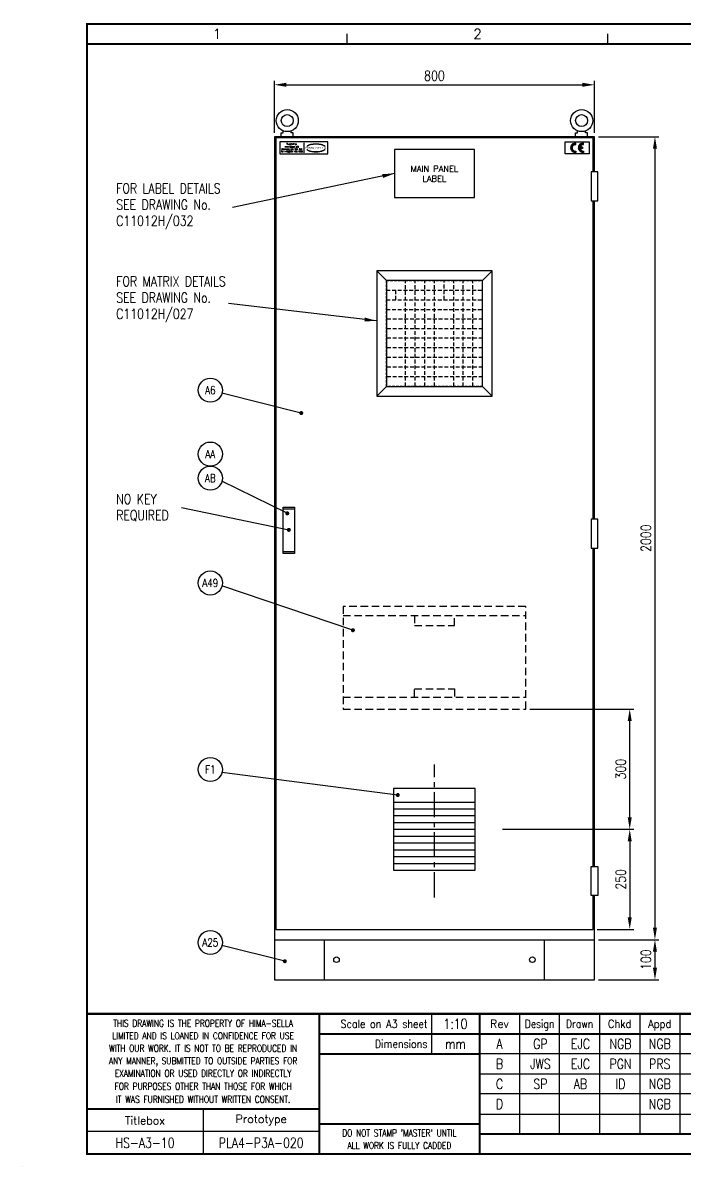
# Model space of a CAD drawing. Extents: x 0 to 4139, y 0 to 2852.
# Drawn here: x 0 to 1651, y 0 to 2852 of the extents above; entities that cross this region are included whole.
import ezdxf
from ezdxf.enums import TextEntityAlignment as Align

# ---------------------------------------------------------------- set-up
doc = ezdxf.new("R2010")
doc.units = 0
doc.header["$LTSCALE"] = 10
doc.header["$MEASUREMENT"] = 0
for name, pattern in [('CENTER', [2, 1.25, -0.25, 0.25, -0.25]), ('CONTINU', [0]), ('HIDDEN', [9.525, 6.35, -3.175]), ('HIDDEN2', [0.1875, 0.125, -0.0625])]:
    doc.linetypes.add(name, pattern=pattern)
doc.layers.get('0').update_dxf_attribs({"linetype": 'CONTINUOUS'})
for name, color, linetype in [('01-DRAW', 7, 'CONTINUOUS'), ('COL', 2, 'CONTINU'), ('DIM', 3, 'CONTINUOUS'), ('OUTLINE', 7, 'CONTINU'), ('ROW', 2, 'CONTINU'), ('SNA', 2, 'CONTINUOUS'), ('SNA2', 2, 'CONTINUOUS'), ('TEXT', 2, 'CONTINUOUS'), ('TILES', 8, 'HIDDEN'), ('UPS', 2, 'CONTINUOUS')]:
    doc.layers.add(name, color=color, linetype=linetype)
doc.styles.add('ARIAL', font='arial.ttf', dxfattribs={"height": 2.5})
doc.styles.add('ROMAND', font='ROMAND')
doc.styles.add('ROMANS', font='romans.shx', dxfattribs={"width": 0.8})
doc.styles.add('SYMBOL', font='romans.shx', dxfattribs={"width": 0.8})
doc.dimstyles.get("Standard").update_dxf_attribs({"dimtxt": 0.18, "dimasz": 0.18, "dimexe": 0.18, "dimexo": 0.0625, "dimgap": 0.09, "dimtad": 0, "dimtih": 1, "dimtoh": 1, "dimdec": 4, "dimzin": 0, "dimdsep": 46, "dimtxsty": 'STANDARD', "dimcen": 0.09, "dimadec": 0, "dimazin": 0, "dimtfac": 1, "dimtdec": 4, "dimtofl": 0, "dimtmove": 0, "dimatfit": 3, "dimfxl": 1, "dimtolj": 1, "dimtzin": 0, "dimarcsym": 0})

# ---------------------------------------------------------------- blocks, each defined once
blk = doc.blocks.new('*D4')
at = {"layer": 'DIM'}
for p, q in [((1437, 2568.5), (1588, 2568.5)), ((1578, 2538.5), (1578, 595)), ((1437, 565), (1588, 565))]:
    blk.add_line(p, q, dxfattribs=at)
for points in [[(1573, 2538.5), (1583, 2538.5), (1578, 2568.5)], [(1573, 595), (1583, 595), (1578, 565)]]:
    blk.add_solid(points, dxfattribs=at)
at = {"layer": 'DIM', "color": 2, "insert": (1555.5, 1566.75), "char_height": 25, "attachment_point": 5, "rotation": 90, "style": 'ROMANS'}
blk.add_mtext('\\A1;2000', dxfattribs=at)
blk = doc.blocks.new('*D5')
at = {"layer": 'DIM'}
for p, q in [((1437, 565), (1588, 565)), ((1578, 535), (1578, 495)), ((1437, 465), (1588, 465))]:
    blk.add_line(p, q, dxfattribs=at)
for points in [[(1573, 535), (1583, 535), (1578, 565)], [(1573, 495), (1583, 495), (1578, 465)]]:
    blk.add_solid(points, dxfattribs=at)
at = {"layer": 'DIM', "color": 2, "insert": (1555.5, 515), "char_height": 25, "attachment_point": 5, "rotation": 90, "style": 'ROMANS'}
blk.add_mtext('\\A1;100', dxfattribs=at)
blk = doc.blocks.new('*D2')
at = {"layer": 'DIM'}
for p, q in [((1197.5, 840.5), (1525, 840.5)), ((1515, 810.5), (1515, 620.5)), ((1433.5, 590.5), (1525, 590.5))]:
    blk.add_line(p, q, dxfattribs=at)
for points in [[(1510, 810.5), (1520, 810.5), (1515, 840.5)], [(1510, 620.5), (1520, 620.5), (1515, 590.5)]]:
    blk.add_solid(points, dxfattribs=at)
at = {"layer": 'DIM', "color": 2, "insert": (1492.5, 715.5), "char_height": 25, "attachment_point": 5, "rotation": 90, "style": 'ROMANS'}
blk.add_mtext('\\A1;250', dxfattribs=at)
blk = doc.blocks.new('*D3')
at = {"layer": 'DIM'}
for p, q in [((628, 2578.5), (628, 2708)), ((658, 2698), (1397, 2698)), ((1427, 2578.5), (1427, 2708))]:
    blk.add_line(p, q, dxfattribs=at)
for points in [[(658, 2703), (658, 2693), (628, 2698)], [(1397, 2703), (1397, 2693), (1427, 2698)]]:
    blk.add_solid(points, dxfattribs=at)
at = {"layer": 'DIM', "color": 2, "insert": (1027.5, 2720.5), "char_height": 25, "attachment_point": 5, "style": 'ROMANS'}
blk.add_mtext('\\A1;800', dxfattribs=at)
blk = doc.blocks.new('*D7')
at = {"layer": 'DIM'}
for p, q in [((1265.5, 1140.5), (1525, 1140.5)), ((1515, 870.5), (1515, 1110.5)), ((1197.5, 840.5), (1525, 840.5))]:
    blk.add_line(p, q, dxfattribs=at)
for points in [[(1510, 1110.5), (1520, 1110.5), (1515, 1140.5)], [(1510, 870.5), (1520, 870.5), (1515, 840.5)]]:
    blk.add_solid(points, dxfattribs=at)
at = {"layer": 'DIM', "color": 2, "insert": (1492.5, 990.5), "char_height": 25, "attachment_point": 5, "rotation": 90, "style": 'ROMANS'}
blk.add_mtext('\\A1;300', dxfattribs=at)
blk = doc.blocks.new('FILTER')
blk.add_line((0, -34), (204, -34))
at = {"color": 3}
for p, q in [((0, -51), (204, -51)), ((0, -68), (204, -68)), ((0, -85), (204, -85)), ((0, -102), (204, -102)), ((0, -119), (204, -119)), ((0, -136), (204, -136)), ((0, -153), (204, -153)), ((0, -170), (204, -170)), ((0, -187), (204, -187))]:
    blk.add_line(p, q, dxfattribs=at)
blk.add_lwpolyline([(0, -204), (204, -204), (204, 0), (0, 0)], close=True)
at = {"layer": 'SNA', "style": 'SYMBOL', "width": 0.8}
blk.add_attdef('SNA', text='', height=20, dxfattribs=at).set_placement((31, -18), align=Align.MIDDLE)
at = {"layer": 'SNA2', "style": 'SYMBOL', "width": 0.8}
blk.add_attdef('SNA2', text='', height=20, dxfattribs=at).set_placement((123, -18), align=Align.MIDDLE)
blk = doc.blocks.new('2848-200')
for p, q in [((0, 100), (799, 100)), ((0, 100), (0, 0)), ((125, 0), (125, 100)), ((674, 0), (674, 100)), ((799, 0), (799, 100)), ((0, 0), (799, 0))]:
    blk.add_line(p, q)
for centre in [(155, 50), (644, 50)]:
    blk.add_circle(centre, 7)
at = {"layer": 'SNA', "style": 'SYMBOL', "width": 0.8}
blk.add_attdef('SNA', text='', height=20, dxfattribs=at).set_placement((-47, 70), align=Align.MIDDLE)
at = {"layer": 'SNA2', "style": 'SYMBOL', "width": 0.8}
blk.add_attdef('SNA2', text='', height=20, dxfattribs=at).set_placement((-47, 22), align=Align.MIDDLE)
blk = doc.blocks.new('EDREV')
at = {"color": 2, "style": 'ROMANS', "width": 0.8}
for tag, p in [('DES', (129.2, 29.25)), ('DRN', (139.2, 29.25)), ('CHKD', (149.2, 29.25)), ('DES', (129.2, 24.25)), ('DRN', (139.2, 24.25)), ('CHKD', (149.2, 24.25)), ('DES', (129.2, 19.25)), ('DRN', (139.2, 19.25)), ('CHKD', (149.2, 19.25)), ('DES', (129.2, 14.25)), ('DRN', (139.2, 14.25)), ('CHKD', (149.2, 14.25)), ('DES', (129.2, 9.25)), ('DRN', (139.2, 9.25)), ('CHKD', (149.2, 9.25))]:
    blk.add_attdef(tag, text='', height=2.5, dxfattribs=at).set_placement(p, align=Align.CENTER)
blk = doc.blocks.new('A$C3B6A2B22')
blk.add_lwpolyline([(499.5, 1780.5), (499.5, 1900.5), (299.5, 1900.5), (299.5, 1780.5)], close=True)
at = {"layer": 'TEXT', "style": 'ROMANS'}
for s, p in [('MAIN PANEL', (399.5, 1852.6808)), ('LABEL', (399.5, 1827.6808))]:
    blk.add_text(s, height=15, dxfattribs=at).set_placement(p, align=Align.MIDDLE)
blk = doc.blocks.new('HS-A3-10')
at = {"color": 1}
for p, q in [((810, 2800), (810, 2825)), ((1460, 2800), (1460, 2825)), ((1020, 380), (1020, 280)), ((1240, 380), (1240, 80)), ((1340, 80), (1340, 380)), ((1440, 80), (1440, 380)), ((1540, 380), (1540, 80)), ((1640, 380), (1640, 80)), ((3015, 280), (1140, 280)), ((1140, 230), (3015, 230)), ((3015, 180), (1140, 180)), ((450, 142.5), (450, 30)), ((1140, 130), (2705, 130)), ((740, 86.25), (160, 86.25)), ((0, 0), (0, 0.25))]:
    blk.add_line(p, q, dxfattribs=at)
at = {"color": 1, "const_width": 5}
blk.add_lwpolyline([(160, 30), (4090, 30), (4090, 2850), (160, 2850)], close=True, dxfattribs=at)
for points in [[(160, 2800), (4040, 2800)], [(4090, 380), (160, 380)], [(740, 30), (740, 380)], [(1140, 30), (1140, 380)], [(2705, 330), (740, 330)], [(1140, 280), (740, 280)], [(160, 142.5), (740, 142.5)], [(1140, 105), (740, 105)], [(2705, 80), (1140, 80)]]:
    blk.add_lwpolyline(points, dxfattribs=at)
at = {"color": 2, "style": 'ROMAND'}
for s, p in [('1', (485, 2825)), ('2', (1135, 2825))]:
    blk.add_text(s, height=25, dxfattribs=at).set_placement(p, align=Align.MIDDLE)
at = {"color": 3, "lineweight": 13, "style": 'ROMANS', "width": 0.8}
for s, p in [('THIS DRAWING IS THE PROPERTY OF HIMA-SELLA', (450, 356.443)), ('LIMITED AND IS LOANED IN CONFIDENCE FOR USE', (450, 325.193)), ('WITH OUR WORK. IT IS NOT TO BE REPRODUCED IN', (450, 293.879)), ('ANY MANNER, SUBMITTED TO OUTSIDE PARTIES FOR', (450, 262.629)), ('EXAMINATION OR USED DIRECTLY OR INDIRECTLY', (450, 231.379)), ('FOR PURPOSES OTHER THAN THOSE FOR WHICH', (450, 199.054)), ('IT WAS FURNISHED WITHOUT WRITTEN CONSENT.', (450, 166.554)), ("DO NOT STAMP 'MASTER' UNTIL", (940, 82.693)), ('ALL WORK IS FULLY CADDED', (940, 51.443))]:
    blk.add_text(s, height=17, dxfattribs=at).set_placement(p, align=Align.MIDDLE_CENTER)
at = {"color": 4, "style": 'ROMAND', "width": 0.87}
for s, p in [('Scale on A3 sheet', (1010, 344.965)), ('Dimensions', (1010, 295.069))]:
    blk.add_text(s, height=20, dxfattribs=at).set_placement(p, align=Align.RIGHT)
at = {"color": 4, "style": 'ROMAND'}
blk.add_text('Rev', height=20, dxfattribs=at).set_placement((1190, 345), align=Align.CENTER)
for s, width, p in [('Design', 0.85, (1290, 345)), ('Drawn', 0.85, (1390, 345)), ('Chkd', 0.9, (1490, 345)), ('Appd', 0.9, (1590, 345))]:
    blk.add_text(s, height=20, dxfattribs=dict(at, width=width)).set_placement(p, align=Align.CENTER)
for s, p in [('Titlebox', (305, 114.375)), ('Prototype', (595, 114.375))]:
    blk.add_text(s, height=20, dxfattribs=at).set_placement(p, align=Align.MIDDLE)
at = {"layer": 'COL', "style": 'ROMAND', "flags": 9}
for tag, p in [('COL1', (485, 2825)), ('COL2', (1135, 2825)), ('COL3', (1785, 2825)), ('COL4', (2435, 2825)), ('COL5', (3085, 2825)), ('COL6', (3735, 2825))]:
    blk.add_attdef(tag, p, '', height=25, dxfattribs=at)
at = {"layer": 'ROW', "style": 'ROMAND', "flags": 9}
for tag, p in [('ROW1', (4065, 2495)), ('ROW2', (4065, 1885)), ('ROW3', (4065, 1275)), ('ROW4', (4065, 665))]:
    blk.add_attdef(tag, p, '', height=25, dxfattribs=at)
at = {"layer": 'UPS', "style": 'ROMANS', "width": 0.8}
blk.add_text('HS-A3-10', height=25, dxfattribs=at).set_placement((305, 58.125), align=Align.MIDDLE)
at = {"layer": 'UPS', "style": 'ROMANS', "width": 0.8, "flags": 8}
for tag, height, p in [('PLANOS->NR1', 25, (1080, 342.5)), ('PLANOS->VERIF', 25, (2935, 342.5)), ('PLANOS->NR2', 25, (1080, 292.5)), ('PLANOS->CANVI1', 25, (1190, 292.5)), ('PLANOS->NCAN1', 25, (1590, 292.5)), ('PLANOS->DCAN1', 25, (2625, 292.5)), ('PLANOS->ORIG', 25, (2935, 292.5)), ('PLANOS->CANVI2', 25, (1190, 242.5)), ('PLANOS->NCAN2', 25, (1590, 242.5)), ('PLANOS->DCAN2', 25, (2625, 242.5)), ('PLANOS->HECHF', 25, (2935, 242.5)), ('PLANOS->CANVI3', 25, (1190, 192.5)), ('PLANOS->NCAN3', 25, (1590, 192.5)), ('PLANOS->DCAN3', 25, (2625, 192.5)), ('PLANOS->HECHD', 25, (2935, 192.5)), ('PLANOS->CANVI4', 25, (1190, 142.5)), ('PLANOS->NCAN4', 25, (1590, 142.5)), ('PLANOS->DCAN4', 25, (2625, 142.5)), ('PLANOS->DATACREA', 25, (2935, 142.5)), ('PLANOS->CANVI5', 25, (1190, 92.5)), ('PLANOS->NCAN5', 25, (1590, 92.5)), ('PLANOS->DCAN5', 25, (2625, 92.5)), ('PROJS->DESCPRO3', 50, (3455, 55)), ('PLANOS->PLANO', 50, (3785, 55)), ('PLANOS->USER', 50, (4027.5, 55))]:
    blk.add_attdef(tag, text='', height=height, dxfattribs=at).set_placement(p, align=Align.CENTER)
at = {"layer": 'UPS', "style": 'ROMANS', "width": 2.7474, "flags": 8}
blk.add_attdef('PLANOS->MCAN1', text='', height=25, rotation=0.069611, dxfattribs=at).set_placement((1660, 316.443), (2530, 317.5), align=Align.FIT)
at = {"layer": 'UPS', "style": 'ROMANS', "flags": 8}
for tag, width, p, p2 in [('PLANOS->MCAN2', 2.6868, (1660, 267.5), (2530, 267.5)), ('PLANOS->MCAN3', 2.6868, (1660, 217.5), (2530, 217.5)), ('PLANOS->MCAN4', 2.6769, (1660, 167.5), (2530, 167.5)), ('PLANOS->MCAN5', 2.6868, (1660, 117.5), (2530, 117.5))]:
    blk.add_attdef(tag, text='', height=25, dxfattribs=dict(at, width=width)).set_placement(p, p2, align=Align.FIT)
at = {"layer": 'UPS', "style": 'ROMANS', "width": 0.8, "flags": 8}
blk.add_attdef('PLANOS->DENOM', (3135, 242.5), '', height=25, dxfattribs=at)
at = {"layer": 'UPS', "color": 4, "style": 'ROMANS', "width": 0.8, "flags": 8}
for tag, p in [('PROJS->DESCPRO1', (3030, 192.5)), ('PROJS->DESCPRO2', (3030, 142.5))]:
    blk.add_attdef(tag, p, '', height=25, dxfattribs=at)
at = {"layer": 'UPS', "style": 'ROMANS', "width": 0.8, "flags": 8}
blk.add_attdef('PLANOS->PROTOTIPO', text='', height=25, dxfattribs=at).set_placement((595, 58.125), align=Align.MIDDLE)
for tag, p in [('PLANOS->OBS4', (1170, 55)), ('PLANOS->PLANO', (2915, 55))]:
    blk.add_attdef(tag, text='', height=25, dxfattribs=at).set_placement(p, align=Align.MIDDLE_LEFT)
blk.add_attdef('PROJS->NOMPRO', text='', height=25, dxfattribs=at).set_placement((2890, 55), align=Align.MIDDLE_RIGHT)

msp = doc.modelspace()

# ---------------------------------------------------------------- hatches: boundary and pattern name
at = {"layer": 'OUTLINE'}
h = msp.add_hatch(dxfattribs=at)
h.set_pattern_fill('ANSI31', color=256, scale=0.227831, style=0)
h.set_pattern_definition([(45, (1354.10838, 2501.970852), (-0.020137612, 0.020137612), [])])
h.paths.add_polyline_path([(1399.6746, 2548.6762), (1399.6746, 2552.0366, 1.105541597), (1399.6746, 2529.3677), (1399.6746, 2532.728, -0.390717034), (1390.7449, 2538.9934), (1397.3963, 2538.9934), (1397.3963, 2542.4109), (1390.7449, 2542.4109, -0.390717034)])
h.paths.add_polyline_path([(1380.309, 2529.3677), (1380.309, 2532.728, -1.142857143), (1380.309, 2548.6762), (1380.309, 2552.0366, 1.105541597)])

# ---------------------------------------------------------------- linework, layer by layer
at = {"linetype": 'HIDDEN2', "ltscale": 15}
for p, q in [((799.5, 1373.5), (1255.5, 1373.5)), ((977.5, 1373.5), (977.5, 1348.5)), ((1077.5, 1348.5), (1077.5, 1373.5)), ((977.5, 1348.5), (1077.5, 1348.5)), ((799.5, 1170.5), (1255.5, 1170.5)), ((977.5, 1190.5), (1077.5, 1190.5)), ((977.5, 1170.5), (977.5, 1190.5)), ((1077.5, 1190.5), (1077.5, 1170.5))]:
    msp.add_line(p, q, dxfattribs=at)
for points in [[(1419, 2408.5), (1435, 2408.5), (1435, 2480.5), (1419, 2480.5)], [(1419, 1542), (1435, 1542), (1435, 1614), (1419, 1614)], [(1419, 747.5), (1435, 747.5), (1435, 675.5), (1419, 675.5)]]:
    msp.add_lwpolyline(points, close=True)
msp.add_lwpolyline([(799.5, 1140.5), (1255.5, 1140.5), (1255.5, 1396.5), (799.5, 1396.5)], close=True, dxfattribs=at)
at = {"layer": '01-DRAW'}
for p, q in [((1171.5, 2233.5), (883.5, 2233.5)), ((883.5, 2233.5), (883.5, 1921.5)), ((883.5, 2233.5), (907.5, 2209.5)), ((1171.5, 2233.5), (1147.5, 2209.5)), ((1171.5, 1921.5), (1171.5, 2233.5)), ((1147.5, 2209.5), (907.5, 2209.5)), ((907.5, 2209.5), (907.5, 1945.5)), ((1147.5, 1945.5), (1147.5, 2209.5)), ((883.5, 1921.5), (907.5, 1945.5)), ((907.5, 1945.5), (1147.5, 1945.5)), ((1171.5, 1921.5), (1147.5, 1945.5)), ((883.5, 1921.5), (1171.5, 1921.5))]:
    msp.add_line(p, q, dxfattribs=at)
at = {"layer": 'DIM', "linetype": 'CENTER', "ltscale": 5}
msp.add_line((1027.5, 670.5613), (1027.5, 1001.7584), dxfattribs=at)
at = {"layer": 'OUTLINE'}
for p, q in [((628, 2568.5), (628, 565)), ((1427, 2568.5), (628, 2568.5)), ((645, 2578.5), (650, 2578.5)), ((645, 2568.5), (645, 2578.5)), ((650, 2578.5), (650, 2583)), ((670, 2578.5), (670, 2583)), ((675, 2578.5), (670, 2578.5)), ((675, 2568.5), (675, 2578.5)), ((1380, 2568.5), (1380, 2578.5)), ((1380, 2578.5), (1385, 2578.5)), ((1385, 2578.5), (1385, 2583)), ((1405, 2578.5), (1405, 2583)), ((1410, 2578.5), (1405, 2578.5)), ((1410, 2568.5), (1410, 2578.5)), ((1427, 2480.5), (1427, 2568.5)), ((631.5, 2565.5), (631.5, 590.5)), ((1423.5, 2565.5), (631.5, 2565.5)), ((701.5, 2553.0842), (701.5, 2527.9158)), ((1380.309, 2548.6762), (1380.309, 2552.0366)), ((1397.3963, 2542.4109), (1390.7449, 2542.4109)), ((1397.3963, 2538.9934), (1390.7449, 2538.9934)), ((1397.3963, 2542.4109), (1397.3963, 2538.9934)), ((1399.6746, 2548.6762), (1399.6746, 2552.0366)), ((1423.5, 2480.5), (1423.5, 2565.5)), ((1380.309, 2532.728), (1380.309, 2529.3677)), ((1399.6746, 2532.728), (1399.6746, 2529.3677)), ((1423.5, 1614), (1423.5, 2408.5)), ((1427, 1614), (1427, 2408.5)), ((650, 1528.5), (650, 1644.5)), ((650, 1644.5), (678, 1644.5)), ((650, 1640), (678, 1640)), ((678, 1644.5), (678, 1528.5)), ((1423.5, 747.5), (1423.5, 1542)), ((1427, 747.5), (1427, 1542)), ((678, 1533), (650, 1533)), ((678, 1528.5), (650, 1528.5)), ((1423.5, 590.5), (1423.5, 675.5)), ((1427, 565), (1427, 675.5)), ((631.5, 590.5), (1423.5, 590.5)), ((628, 565), (1427, 565))]:
    msp.add_line(p, q, dxfattribs=at)
for points in [[(641.5, 2525.5), (761.5, 2525.5), (761.5, 2555.5), (641.5, 2555.5)], [(1413.5, 2525.5), (1353.5, 2525.5), (1353.5, 2555.5), (1413.5, 2555.5)]]:
    msp.add_lwpolyline(points, close=True, dxfattribs=at)
for centre, radius in [((660, 2608.6174), 27.5), ((1395, 2608.6174), 27.5), ((660, 2608.6174), 15), ((1395, 2608.6174), 15)]:
    msp.add_circle(centre, radius, dxfattribs=at)
for centre, radius, start, end in [((1379.1698, 2540.7021), 11.3916, 84.2608, 275.7392), ((1379.241, 2540.7021), 8.0453, 82.3719, 277.6281), ((1398.5354, 2540.7021), 11.3916, 84.2608, 275.7392), ((1398.6066, 2540.7021), 8.0453, 82.3719, 167.7376), ((1398.6066, 2540.7021), 8.0453, 192.2624, 277.6281)]:
    msp.add_arc(centre, radius, start, end, dxfattribs=at)
at = {"layer": 'OUTLINE', "color": 3}
for centre, major_axis, start_param, end_param in [((723.485, 2531.7733), (21.5063, 0), 1.850977076, 2.330056358), ((724.2937, 2532.2114), (21.6842, 0), 2.276241559, 2.374642716), ((722.0322, 2534.7729), (-17.7646, 0), -1.008031557, -0.844470796), ((720.9543, 2536.3804), (15.4774, 0), 1.951636944, 2.144430242), ((726.97, 2526.7552), (28.9919, 0), 1.877853075, 1.988718065), ((730.8967, 2512.1317), (47.3393, 0), 1.558052221, 1.856875268), ((727.9222, 2523.9633), (-32.6333, 0), -1.465822068, -1.268500644), ((731.4735, 2506.9766), (-54.3053, 0), -1.520326957, -1.442106854), ((731.3208, 2512.9991), (-46.7197, 0), 4.708557727, 4.767782069), ((732.1033, 2512.1317), (-47.3393, 0), 4.42631004, 4.725133086), ((731.6792, 2512.9991), (46.7197, 0), 1.515403238, 1.57462758), ((731.5265, 2506.9766), (54.3053, 0), 1.442106854, 1.520326957), ((735.0778, 2523.9633), (32.6333, 0), 1.268500644, 1.465822068), ((736.03, 2526.7552), (-28.9919, 0), 4.294467243, 4.405332233), ((739.515, 2531.7733), (-21.5063, 0), 3.953128949, 4.432208232), ((742.0457, 2536.3804), (-15.4774, 0), 4.138755065, 4.331548363), ((740.9678, 2534.7729), (17.7646, 0), 0.844470796, 1.008031557), ((738.7063, 2532.2114), (-21.6842, 0), 3.908542592, 4.006943748), ((723.485, 2549.2267), (-21.5063, 0), 0.811536296, 1.290615578), ((724.2937, 2548.7886), (-21.6842, 0), 0.766949938, 0.865351095), ((722.0322, 2546.2271), (17.7646, 0), 3.986063449, 4.149624211), ((720.9543, 2544.6196), (-15.4774, 0), 0.997162412, 1.18995571), ((726.97, 2554.2448), (-28.9919, 0), 1.152874589, 1.263739579), ((730.8967, 2568.8683), (-47.3393, 0), 1.284717386, 1.583540432), ((727.9222, 2557.0367), (32.6333, 0), 4.410093298, 4.607414722), ((731.4735, 2574.0234), (54.3053, 0), 4.583699508, 4.66191961), ((731.3208, 2568.0009), (46.7197, 0), 4.656995891, 4.716220234), ((732.1033, 2568.8683), (47.3393, 0), 4.699644875, 4.998467921), ((731.6792, 2568.0009), (-46.7197, 0), 1.566965073, 1.626189416), ((731.5265, 2574.0234), (-54.3053, 0), 1.621265697, 1.699485799), ((735.0778, 2557.0367), (-32.6333, 0), 1.675770585, 1.873092009), ((736.03, 2554.2448), (28.9919, 0), -1.263739579, -1.152874589), ((739.515, 2549.2267), (21.5063, 0), -1.290615578, -0.811536296), ((742.0457, 2544.6196), (15.4774, 0), -1.18995571, -0.997162412), ((740.9678, 2546.2271), (-17.7646, 0), 2.133561096, 2.297121858), ((738.7063, 2548.7886), (21.6842, 0), -0.865351095, -0.766949938)]:
    msp.add_ellipse(centre, major_axis=major_axis, ratio=0.7937, start_param=start_param, end_param=end_param, dxfattribs=at)
at = {"layer": 'TEXT', "color": 3}
for p, q in [((695, 1878.9327), (497.043, 1928.483)), ((660, 1628.789), (497.043, 1709.1641)), ((396, 1643), (664, 1587.5)), ((824, 1337.1079), (497.043, 1447.483)), ((936, 925.9007), (497.043, 982.2331)), ((654, 511.1954), (497.043, 550.483))]:
    msp.add_line(p, q, dxfattribs=at)
at = {"layer": 'TEXT', "color": 3, "const_width": 5}
for points in [[(692.5, 1878.9327, 1), (697.5, 1878.9327, 1)], [(657.5, 1628.789, 1), (662.5, 1628.789, 1)], [(661.5, 1587.5, 1), (666.5, 1587.5, 1)], [(821.5, 1337.1079, 1), (826.5, 1337.1079, 1)], [(933.5, 925.9007, 1), (938.5, 925.9007, 1)], [(651.5, 511.1954, 1), (656.5, 511.1954, 1)]]:
    msp.add_lwpolyline(points, format="xyb", close=True, dxfattribs=at)
at = {"layer": 'TEXT', "color": 3}
for centre in [(468, 1936), (468, 1776.6811), (468, 1716.6811), (468, 1455), (468, 989.7501), (468, 558)]:
    msp.add_circle(centre, 30, dxfattribs=at)
at = {"layer": 'TILES', "ltscale": 0.1}
for p, q in [((907.5, 2209.5), (1147.5, 2209.5)), ((907.5, 1945.5), (907.5, 2209.5)), ((1147.5, 1945.5), (1147.5, 2209.5)), ((1147.5, 1945.5), (907.5, 1945.5))]:
    msp.add_line(p, q, dxfattribs=at)
at = {"layer": 'TILES', "ltscale": 0.15}
for p, q in [((955.5, 1945.5), (955.5, 2209.5)), ((979.5, 1945.5), (979.5, 2209.5)), ((1003.5, 1945.5), (1003.5, 2209.5)), ((1027.5, 1945.5), (1027.5, 2209.5)), ((1051.5, 2161.5), (1051.5, 2209.5)), ((1075.5, 1945.5), (1075.5, 2209.5)), ((1099.5, 1945.5), (1099.5, 2209.5)), ((1123.5, 1945.5), (1123.5, 2209.5)), ((907.5, 2185.5), (1147.5, 2185.5)), ((931.5, 2161.5), (931.5, 2185.5)), ((907.5, 2161.5), (1147.5, 2161.5)), ((907.5, 2137.5), (1147.5, 2137.5)), ((1147.5, 2113.5), (907.5, 2113.5)), ((1147.5, 2089.5), (907.5, 2089.5)), ((1147.5, 2065.5), (907.5, 2065.5)), ((1147.5, 2041.5), (907.5, 2041.5)), ((1147.5, 2017.5), (907.5, 2017.5)), ((1147.5, 1993.5), (907.5, 1993.5)), ((1147.5, 1969.5), (907.5, 1969.5))]:
    msp.add_line(p, q, dxfattribs=at)

# ---------------------------------------------------------------- block references
ref = msp.add_blockref('HS-A3-10', (0, 0))
ref.add_attrib('PLANOS->PROTOTIPO', 'PLA4-P3A-020', dxfattribs={"layer": 'UPS', "height": 25, "style": 'ROMANS', "width": 0.8, "flags": 8}).set_placement((595, 58.125), align=Align.MIDDLE)
ref.add_attrib('PLANOS->NCAN2', 'PRS', dxfattribs={"layer": 'UPS', "height": 25, "style": 'ROMANS', "width": 0.8, "flags": 8}).set_placement((1590, 242.5), align=Align.CENTER)
ref.add_attrib('PLANOS->NCAN3', 'NGB', dxfattribs={"layer": 'UPS', "height": 25, "style": 'ROMANS', "width": 0.8, "flags": 8}).set_placement((1590, 192.5), align=Align.CENTER)
ref.add_attrib('PLANOS->NCAN4', 'NGB', dxfattribs={"layer": 'UPS', "height": 25, "style": 'ROMANS', "width": 0.8, "flags": 8}).set_placement((1590, 142.5), align=Align.CENTER)
ref.add_attrib('PLANOS->CANVI4', 'D', dxfattribs={"layer": 'UPS', "height": 25, "style": 'ROMANS', "width": 0.8, "flags": 8}).set_placement((1190, 142.5), align=Align.CENTER)
ref.add_attrib('PLANOS->CANVI2', 'B', dxfattribs={"layer": 'UPS', "height": 25, "style": 'ROMANS', "width": 0.8, "flags": 8}).set_placement((1190, 242.5), align=Align.CENTER)
ref.add_attrib('PLANOS->CANVI3', 'C', dxfattribs={"layer": 'UPS', "height": 25, "style": 'ROMANS', "width": 0.8, "flags": 8}).set_placement((1190, 192.5), align=Align.CENTER)
ref.add_attrib('PLANOS->CANVI1', 'A', dxfattribs={"layer": 'UPS', "height": 25, "style": 'ROMANS', "width": 0.8, "flags": 8}).set_placement((1190, 292.5), align=Align.CENTER)
ref.add_attrib('PLANOS->NR2', 'mm', dxfattribs={"layer": 'UPS', "height": 25, "style": 'ROMANS', "width": 0.8, "flags": 8}).set_placement((1080, 292.5), align=Align.CENTER)
ref.add_attrib('PLANOS->NR1', '1:10', dxfattribs={"layer": 'UPS', "height": 25, "style": 'ROMANS', "width": 0.8, "flags": 8}).set_placement((1080, 342.5), align=Align.CENTER)
ref.add_attrib('PLANOS->NCAN1', 'NGB', dxfattribs={"layer": 'UPS', "height": 25, "style": 'ROMANS', "width": 0.8, "flags": 8}).set_placement((1590, 292.5), align=Align.CENTER)
msp.add_blockref('A$C3B6A2B22', (628, 636))
ref = msp.add_blockref('FILTER', (925.5, 942.5))
ref.add_attrib('SNA', 'F1', dxfattribs={"layer": 'SNA', "height": 20, "style": 'SYMBOL', "width": 0.8}).set_placement((468, 989.7501), align=Align.MIDDLE)
ref = msp.add_blockref('2848-200', (628, 465))
ref.add_attrib('SNA', 'A25', dxfattribs={"layer": 'SNA', "height": 20, "style": 'SYMBOL', "width": 0.8}).set_placement((468, 558), align=Align.MIDDLE)
ref = msp.add_blockref('EDREV', (0, 0), dxfattribs=dict(xscale=10, yscale=10, zscale=10))
ref.add_attrib('DES', 'GP', dxfattribs={"color": 2, "height": 25, "style": 'ROMANS', "width": 0.8}).set_placement((1292, 292.5), align=Align.CENTER)
ref.add_attrib('DRN', 'EJC', dxfattribs={"color": 2, "height": 25, "style": 'ROMANS', "width": 0.8}).set_placement((1392, 292.5), align=Align.CENTER)
ref.add_attrib('CHKD', 'NGB', dxfattribs={"color": 2, "height": 25, "style": 'ROMANS', "width": 0.8}).set_placement((1492, 292.5), align=Align.CENTER)
ref.add_attrib('DES', 'JWS', dxfattribs={"color": 2, "height": 25, "style": 'ROMANS', "width": 0.8}).set_placement((1292, 242.5), align=Align.CENTER)
ref.add_attrib('DRN', 'EJC', dxfattribs={"color": 2, "height": 25, "style": 'ROMANS', "width": 0.8}).set_placement((1392, 242.5), align=Align.CENTER)
ref.add_attrib('CHKD', 'PGN', dxfattribs={"color": 2, "height": 25, "style": 'ROMANS', "width": 0.8}).set_placement((1492, 242.5), align=Align.CENTER)
ref.add_attrib('DES', 'SP', dxfattribs={"color": 2, "height": 25, "style": 'ROMANS', "width": 0.8}).set_placement((1292, 192.5), align=Align.CENTER)
ref.add_attrib('DRN', 'AB', dxfattribs={"color": 2, "height": 25, "style": 'ROMANS', "width": 0.8}).set_placement((1392, 192.5), align=Align.CENTER)
ref.add_attrib('CHKD', 'ID', dxfattribs={"color": 2, "height": 25, "style": 'ROMANS', "width": 0.8}).set_placement((1492, 192.5), align=Align.CENTER)

# ---------------------------------------------------------------- texts
at = {"layer": 'OUTLINE', "color": 3}
for s, height, style, width, p in [('Stockport U.K. SK1 3JN', 3.5, 'ROMANS', 0.8, (671.5, 2535.7318)), ('HIMA-SELLA LTD', 3.5, 'ROMANS', 0.8, (671.5, 2541.7318)), ('Supplied by:', 3.5, 'ROMANS', 0.8, (671.5, 2548.7318)), ('HIMA-SELLA', 4.7152, 'ARIAL', 1.323, (731.5, 2538.3782)), ('Tel +44(0)161 429 4500', 3.5, 'ROMANS', 0.8, (671.5, 2529.7318))]:
    msp.add_text(s, height=height, dxfattribs=dict(at, style=style, width=width)).set_placement(p, align=Align.CENTER)
at = {"layer": 'SNA', "style": 'SYMBOL', "width": 0.8}
for tag, p in [('AA', (468, 1776.6811)), ('AB', (468, 1716.6811)), ('A49', (468, 1455))]:
    msp.add_attdef(tag, text='', height=20, dxfattribs=at).set_placement(p, align=Align.MIDDLE)
at = {"layer": 'TEXT', "style": 'ROMANS', "width": 0.8}
for s, p in [('FOR LABEL DETAILS', (233, 2427)), ('SEE DRAWING No. ', (233, 2386.5238)), ('C11012H/032', (233, 2346.0476)), ('FOR MATRIX DETAILS', (233, 2195)), ('SEE DRAWING No. ', (233, 2154.5238)), ('C11012H/027', (233, 2114.0476)), ('NO KEY', (233, 1652)), ('REQUIRED', (233, 1611.5238))]:
    msp.add_text(s, height=25, dxfattribs=at).set_placement(p)
msp.add_text('A6', height=20, dxfattribs=at).set_placement((468, 1936), align=Align.MIDDLE)

# ---------------------------------------------------------------- dimensions: what is measured, and where the dimension line sits
at = {"layer": 'DIM'}
dim = msp.add_linear_dim(base=(1427, 2698), p1=(628, 2568.5), p2=(1427, 2568.5), text='800', dimstyle='STANDARD', override={"dimscale": 10, "dimtxt": 2.5, "dimasz": 3, "dimexe": 1, "dimexo": 1, "dimgap": 1, "dimtad": 1, "dimtih": 0, "dimtoh": 0, "dimdec": 1, "dimtxsty": 'ROMANS', "dimcen": -3, "dimclrd": 256, "dimclre": 256, "dimclrt": 2, "dimtdec": 1, "dimlwd": -1, "dimlwe": -1}, dxfattribs=at)
dim.commit()
dim.dimension.update_dxf_attribs({"geometry": '*D3', "text_midpoint": (1027.5, 2720.5)})
for base, p1, p2, text, picture, middle in [((1578, 565), (1427, 2568.5), (1427, 565), '2000', '*D4', (1555.5, 1566.75)), ((1515, 1140.5), (1187.5, 840.5), (1255.5, 1140.5), '300', '*D7', (1492.5, 990.5)), ((1515, 590.5), (1187.5, 840.5), (1423.5, 590.5), '250', '*D2', (1492.5, 715.5)), ((1578, 465), (1427, 565), (1427, 465), '100', '*D5', (1555.5, 515))]:
    dim = msp.add_linear_dim(base=base, p1=p1, p2=p2, angle=90, text=text, dimstyle='STANDARD', override={"dimscale": 10, "dimtxt": 2.5, "dimasz": 3, "dimexe": 1, "dimexo": 1, "dimgap": 1, "dimtad": 1, "dimtih": 0, "dimtoh": 0, "dimdec": 1, "dimtxsty": 'ROMANS', "dimcen": -3, "dimclrd": 256, "dimclre": 256, "dimclrt": 2, "dimtdec": 1, "dimlwd": -1, "dimlwe": -1}, dxfattribs=at)
    dim.commit()
    dim.dimension.update_dxf_attribs({"geometry": picture, "text_midpoint": middle})

# ---------------------------------------------------------------- leaders
for points in [[(927.5, 2476.5), (523, 2392)], [(883, 2109), (513, 2152)]]:
    msp.add_leader(points, dimstyle='STANDARD', override={"dimscale": 10, "dimtxt": 2.5, "dimasz": 3, "dimexe": 1, "dimexo": 1, "dimgap": 1, "dimtad": 1, "dimtih": 0, "dimtoh": 0, "dimdec": 0, "dimtxsty": 'ROMANS', "dimcen": -3, "dimclrd": 3, "dimclre": 3, "dimclrt": 2, "dimtdec": 0, "dimlwd": -1, "dimlwe": -1})

doc.saveas('drawing.dxf')
